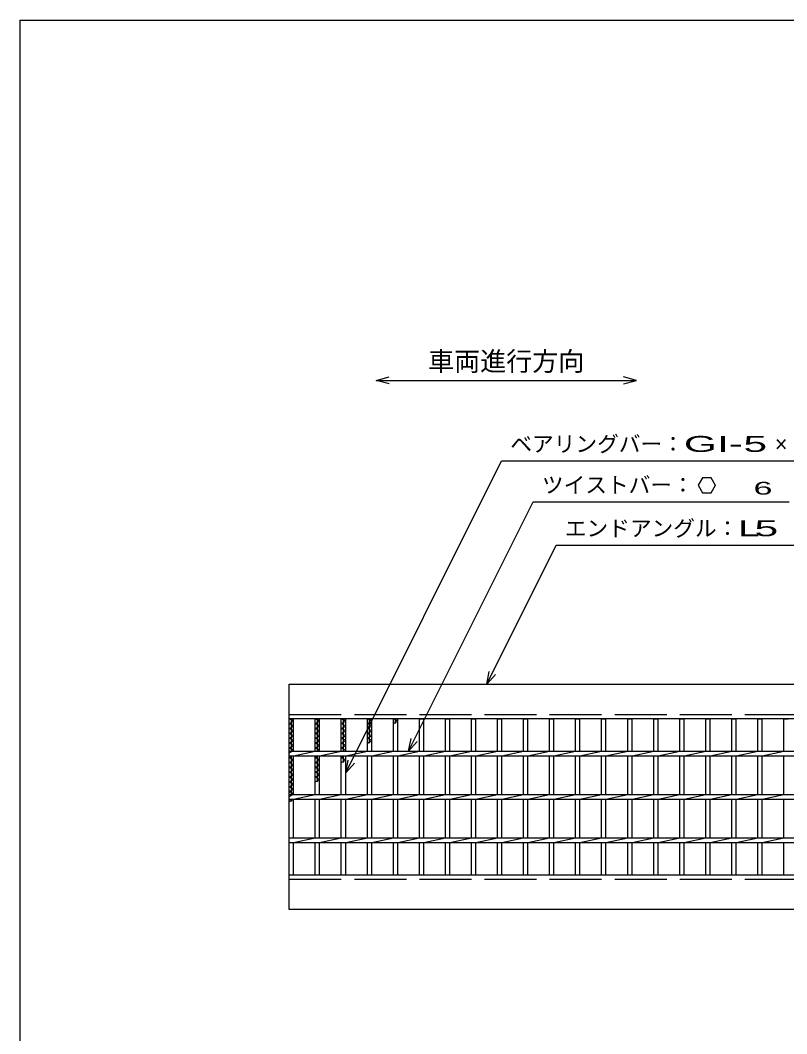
# Model space of a CAD drawing. Units: millimetres, scale not verified. Extents: x -1820 to 1731, y -1282 to 1054.
# Drawn here: x -1729 to -846, y -114 to 1054 of the extents above; entities that cross this region are included whole.
import ezdxf
from ezdxf.enums import TextEntityAlignment as Align

# ---------------------------------------------------------------- set-up
doc = ezdxf.new("R2010")
doc.units = ezdxf.units.MM
doc.header["$LTSCALE"] = 10
doc.linetypes.add('DASHED', pattern=[7.5, 6, -1.5])
for name, color, linetype, lineweight in [('0_2', 150, 'Continuous', 25), ('16', 3, 'Continuous', 25), ('22', 4, 'Continuous', 25)]:
    doc.layers.add(name, color=color, linetype=linetype, lineweight=lineweight)
doc.styles.add('ベクトル', font='')
doc.styles.get('ベクトル').set_extended_font_data('ベクトル')

msp = doc.modelspace()

# ---------------------------------------------------------------- linework, layer by layer
at = {"layer": '0_2'}
for p, q in [((-1729, -1146.5), (-1729, 1053.5)), ((-1729, 1053.5), (1731, 1053.5))]:
    msp.add_line(p, q, dxfattribs=at)
at = {"layer": '16'}
for p, q in [((-1419, 288.5), (-424, 288.5)), ((-1419, 248.5), (-1419, 288.5)), ((-424, 248.5), (-1419, 248.5)), ((-1419, 68.5), (-1419, 248.5)), ((-1419, 248.5), (-1414, 248.5)), ((-1414, 245.7), (-1419, 248.5)), ((-1419, 242.9), (-1414, 245.7)), ((-1416.5, 211.25), (-1416.5, 248.5)), ((-1414, 211.25), (-1414, 248.5)), ((-1389, 211.25), (-1389, 248.5)), ((-1389, 248.5), (-1384, 248.5)), ((-1384, 245.7), (-1389, 248.5)), ((-1389, 242.9), (-1384, 245.7)), ((-1386.5, 211.25), (-1386.5, 248.5)), ((-1384, 211.25), (-1384, 248.5)), ((-1359, 211.25), (-1359, 248.5)), ((-1359, 248.5), (-1354, 248.5)), ((-1354, 245.7), (-1359, 248.5)), ((-1359, 242.9), (-1354, 245.7)), ((-1356.5, 211.25), (-1356.5, 248.5)), ((-1354, 211.25), (-1354, 248.5)), ((-1329, 211.25), (-1329, 248.5)), ((-1329, 248.5), (-1324, 248.5)), ((-1324, 245.7), (-1329, 248.5)), ((-1329, 242.9), (-1324, 245.7)), ((-1326.5, 220.5), (-1326.5, 248.5)), ((-1324, 211.25), (-1324, 248.5)), ((-1299, 211.25), (-1299, 248.5)), ((-1299, 248.5), (-1294, 248.5)), ((-1294, 245.7), (-1299, 248.5)), ((-1299, 242.9), (-1294, 245.7)), ((-1296.5, 242.9), (-1296.5, 248.5)), ((-1294, 211.25), (-1294, 248.5)), ((-1269, 211.25), (-1269, 248.5)), ((-1269, 248.5), (-1264, 248.5)), ((-1264, 211.25), (-1264, 248.5)), ((-1239, 211.25), (-1239, 248.5)), ((-1239, 248.5), (-1234, 248.5)), ((-1234, 211.25), (-1234, 248.5)), ((-1209, 211.25), (-1209, 248.5)), ((-1209, 248.5), (-1204, 248.5)), ((-1204, 211.25), (-1204, 248.5)), ((-1179, 211.25), (-1179, 248.5)), ((-1179, 248.5), (-1174, 248.5)), ((-1174, 211.25), (-1174, 248.5)), ((-1149, 211.25), (-1149, 248.5)), ((-1149, 248.5), (-1144, 248.5)), ((-1144, 211.25), (-1144, 248.5)), ((-1119, 211.25), (-1119, 248.5)), ((-1119, 248.5), (-1114, 248.5)), ((-1114, 211.25), (-1114, 248.5)), ((-1089, 211.25), (-1089, 248.5)), ((-1089, 248.5), (-1084, 248.5)), ((-1084, 211.25), (-1084, 248.5)), ((-1059, 211.25), (-1059, 248.5)), ((-1059, 248.5), (-1054, 248.5)), ((-1054, 211.25), (-1054, 248.5)), ((-1029, 211.25), (-1029, 248.5)), ((-1029, 248.5), (-1024, 248.5)), ((-1024, 211.25), (-1024, 248.5)), ((-999, 211.25), (-999, 248.5)), ((-999, 248.5), (-994, 248.5)), ((-994, 211.25), (-994, 248.5)), ((-969, 211.25), (-969, 248.5)), ((-969, 248.5), (-964, 248.5)), ((-964, 211.25), (-964, 248.5)), ((-939, 211.25), (-939, 248.5)), ((-939, 248.5), (-934, 248.5)), ((-934, 211.25), (-934, 248.5)), ((-909, 211.25), (-909, 248.5)), ((-909, 248.5), (-904, 248.5)), ((-904, 211.25), (-904, 248.5)), ((-879, 211.25), (-879, 248.5)), ((-879, 248.5), (-874, 248.5)), ((-874, 211.25), (-874, 248.5)), ((-849, 211.25), (-849, 248.5)), ((-849, 248.5), (-844, 248.5)), ((-1414, 240.1), (-1419, 242.9)), ((-1419, 237.3), (-1414, 240.1)), ((-1414, 234.5), (-1419, 237.3)), ((-1419, 231.7), (-1414, 234.5)), ((-1384, 240.1), (-1389, 242.9)), ((-1389, 237.3), (-1384, 240.1)), ((-1384, 234.5), (-1389, 237.3)), ((-1389, 231.7), (-1384, 234.5)), ((-1354, 240.1), (-1359, 242.9)), ((-1359, 237.3), (-1354, 240.1)), ((-1354, 234.5), (-1359, 237.3)), ((-1359, 231.7), (-1354, 234.5)), ((-1324, 240.1), (-1329, 242.9)), ((-1329, 237.3), (-1324, 240.1)), ((-1324, 234.5), (-1329, 237.3)), ((-1329, 231.7), (-1324, 234.5)), ((-1414, 228.9), (-1419, 231.7)), ((-1419, 226.1), (-1414, 228.9)), ((-1414, 223.3), (-1419, 226.1)), ((-1419, 220.5), (-1414, 223.3)), ((-1384, 228.9), (-1389, 231.7)), ((-1389, 226.1), (-1384, 228.9)), ((-1384, 223.3), (-1389, 226.1)), ((-1389, 220.5), (-1384, 223.3)), ((-1354, 228.9), (-1359, 231.7)), ((-1359, 226.1), (-1354, 228.9)), ((-1354, 223.3), (-1359, 226.1)), ((-1359, 220.5), (-1354, 223.3)), ((-1324, 228.9), (-1329, 231.7)), ((-1329, 226.1), (-1324, 228.9)), ((-1324, 223.3), (-1329, 226.1)), ((-1329, 220.5), (-1324, 223.3)), ((-1414, 217.7), (-1419, 220.5)), ((-1419, 214.9), (-1414, 217.7)), ((-1414, 212.1), (-1419, 214.9)), ((-1419, 209.3), (-1414, 212.1)), ((-1419, 211.25), (-424, 211.25)), ((-1419, 205.75), (-1419, 211.25)), ((-1414, 205.75), (-1389, 211.25)), ((-1384, 217.7), (-1389, 220.5)), ((-1389, 214.9), (-1384, 217.7)), ((-1384, 212.1), (-1389, 214.9)), ((-1385.52, 211.25), (-1384, 212.1)), ((-1384, 205.75), (-1359, 211.25)), ((-1354, 217.7), (-1359, 220.5)), ((-1359, 214.9), (-1354, 217.7)), ((-1354, 212.1), (-1359, 214.9)), ((-1355.52, 211.25), (-1354, 212.1)), ((-1354, 205.75), (-1329, 211.25)), ((-1324, 205.75), (-1299, 211.25)), ((-1294, 205.75), (-1269, 211.25)), ((-1264, 205.75), (-1239, 211.25)), ((-1234, 205.75), (-1209, 211.25)), ((-1204, 205.75), (-1179, 211.25)), ((-1174, 205.75), (-1149, 211.25)), ((-1144, 205.75), (-1119, 211.25)), ((-1114, 205.75), (-1089, 211.25)), ((-1084, 205.75), (-1059, 211.25)), ((-1054, 205.75), (-1029, 211.25)), ((-1024, 205.75), (-999, 211.25)), ((-994, 205.75), (-969, 211.25)), ((-964, 205.75), (-939, 211.25)), ((-934, 205.75), (-909, 211.25)), ((-904, 205.75), (-879, 211.25)), ((-874, 205.75), (-849, 211.25)), ((-1419, 205.75), (-424, 205.75)), ((-1419, 203.7), (-1415.34, 205.75)), ((-1414, 200.9), (-1419, 203.7)), ((-1419, 198.1), (-1414, 200.9)), ((-1416.5, 161.25), (-1416.5, 205.75)), ((-1414, 161.25), (-1414, 205.75)), ((-1389, 161.25), (-1389, 205.75)), ((-1389, 203.7), (-1385.34, 205.75)), ((-1384, 200.9), (-1389, 203.7)), ((-1389, 198.1), (-1384, 200.9)), ((-1386.5, 175.7), (-1386.5, 205.75)), ((-1384, 161.25), (-1384, 205.75)), ((-1359, 161.25), (-1359, 205.75)), ((-1359, 203.7), (-1355.34, 205.75)), ((-1354, 200.9), (-1359, 203.7)), ((-1359, 198.1), (-1354, 200.9)), ((-1356.5, 198.1), (-1356.5, 205.75)), ((-1354, 161.25), (-1354, 205.75)), ((-1329, 161.25), (-1329, 205.75)), ((-1324, 161.25), (-1324, 205.75)), ((-1299, 161.25), (-1299, 205.75)), ((-1294, 161.25), (-1294, 205.75)), ((-1269, 161.25), (-1269, 205.75)), ((-1264, 161.25), (-1264, 205.75)), ((-1239, 161.25), (-1239, 205.75)), ((-1234, 161.25), (-1234, 205.75)), ((-1209, 161.25), (-1209, 205.75)), ((-1204, 161.25), (-1204, 205.75)), ((-1179, 161.25), (-1179, 205.75)), ((-1174, 161.25), (-1174, 205.75)), ((-1149, 161.25), (-1149, 205.75)), ((-1144, 161.25), (-1144, 205.75)), ((-1119, 161.25), (-1119, 205.75)), ((-1114, 161.25), (-1114, 205.75)), ((-1089, 161.25), (-1089, 205.75)), ((-1084, 161.25), (-1084, 205.75)), ((-1059, 161.25), (-1059, 205.75)), ((-1054, 161.25), (-1054, 205.75)), ((-1029, 161.25), (-1029, 205.75)), ((-1024, 161.25), (-1024, 205.75)), ((-999, 161.25), (-999, 205.75)), ((-994, 161.25), (-994, 205.75)), ((-969, 161.25), (-969, 205.75)), ((-964, 161.25), (-964, 205.75)), ((-939, 161.25), (-939, 205.75)), ((-934, 161.25), (-934, 205.75)), ((-909, 161.25), (-909, 205.75)), ((-904, 161.25), (-904, 205.75)), ((-879, 161.25), (-879, 205.75)), ((-874, 161.25), (-874, 205.75)), ((-849, 161.25), (-849, 205.75)), ((-1414, 195.3), (-1419, 198.1)), ((-1419, 192.5), (-1414, 195.3)), ((-1414, 189.7), (-1419, 192.5)), ((-1419, 186.9), (-1414, 189.7)), ((-1414, 184.1), (-1419, 186.9)), ((-1384, 195.3), (-1389, 198.1)), ((-1389, 192.5), (-1384, 195.3)), ((-1384, 189.7), (-1389, 192.5)), ((-1389, 186.9), (-1384, 189.7)), ((-1384, 184.1), (-1389, 186.9)), ((-1419, 181.3), (-1414, 184.1)), ((-1414, 178.5), (-1419, 181.3)), ((-1419, 175.7), (-1414, 178.5)), ((-1414, 172.9), (-1419, 175.7)), ((-1389, 181.3), (-1384, 184.1)), ((-1384, 178.5), (-1389, 181.3)), ((-1389, 175.7), (-1384, 178.5)), ((-1419, 170.1), (-1414, 172.9)), ((-1414, 167.3), (-1419, 170.1)), ((-1419, 164.5), (-1414, 167.3)), ((-1414, 161.7), (-1419, 164.5)), ((-1419, 158.9), (-1414, 161.7)), ((-1419, 161.25), (-424, 161.25)), ((-1419, 155.75), (-1419, 161.25)), ((-1419, 155.75), (-424, 155.75)), ((-1419, 153.3), (-1414.62, 155.75)), ((-1416.5, 153.3), (-1416.5, 155.75)), ((-1414, 155.75), (-1389, 161.25)), ((-1414, 111.25), (-1414, 155.75)), ((-1389, 111.25), (-1389, 155.75)), ((-1384, 155.75), (-1359, 161.25)), ((-1384, 111.25), (-1384, 155.75)), ((-1359, 111.25), (-1359, 155.75)), ((-1354, 155.75), (-1329, 161.25)), ((-1354, 111.25), (-1354, 155.75)), ((-1329, 111.25), (-1329, 155.75)), ((-1324, 155.75), (-1299, 161.25)), ((-1324, 111.25), (-1324, 155.75)), ((-1299, 111.25), (-1299, 155.75)), ((-1294, 155.75), (-1269, 161.25)), ((-1294, 111.25), (-1294, 155.75)), ((-1269, 111.25), (-1269, 155.75)), ((-1264, 155.75), (-1239, 161.25)), ((-1264, 111.25), (-1264, 155.75)), ((-1239, 111.25), (-1239, 155.75)), ((-1234, 155.75), (-1209, 161.25)), ((-1234, 111.25), (-1234, 155.75)), ((-1209, 111.25), (-1209, 155.75)), ((-1204, 155.75), (-1179, 161.25)), ((-1204, 111.25), (-1204, 155.75)), ((-1179, 111.25), (-1179, 155.75)), ((-1174, 155.75), (-1149, 161.25)), ((-1174, 111.25), (-1174, 155.75)), ((-1149, 111.25), (-1149, 155.75)), ((-1144, 155.75), (-1119, 161.25)), ((-1144, 111.25), (-1144, 155.75)), ((-1119, 111.25), (-1119, 155.75)), ((-1114, 155.75), (-1089, 161.25)), ((-1114, 111.25), (-1114, 155.75)), ((-1089, 111.25), (-1089, 155.75)), ((-1084, 155.75), (-1059, 161.25)), ((-1084, 111.25), (-1084, 155.75)), ((-1059, 111.25), (-1059, 155.75)), ((-1054, 155.75), (-1029, 161.25)), ((-1054, 111.25), (-1054, 155.75)), ((-1029, 111.25), (-1029, 155.75)), ((-1024, 155.75), (-999, 161.25)), ((-1024, 111.25), (-1024, 155.75)), ((-999, 111.25), (-999, 155.75)), ((-994, 155.75), (-969, 161.25)), ((-994, 111.25), (-994, 155.75)), ((-969, 111.25), (-969, 155.75)), ((-964, 155.75), (-939, 161.25)), ((-964, 111.25), (-964, 155.75)), ((-939, 111.25), (-939, 155.75)), ((-934, 155.75), (-909, 161.25)), ((-934, 111.25), (-934, 155.75)), ((-909, 111.25), (-909, 155.75)), ((-904, 155.75), (-879, 161.25)), ((-904, 111.25), (-904, 155.75)), ((-879, 111.25), (-879, 155.75)), ((-874, 155.75), (-849, 161.25)), ((-874, 111.25), (-874, 155.75)), ((-849, 111.25), (-849, 155.75)), ((-1419, 111.25), (-424, 111.25)), ((-1419, 105.75), (-1419, 111.25)), ((-1419, 105.75), (-424, 105.75)), ((-1414, 105.75), (-1389, 111.25)), ((-1414, 68.5), (-1414, 105.75)), ((-1389, 68.5), (-1389, 105.75)), ((-1384, 105.75), (-1359, 111.25)), ((-1384, 68.5), (-1384, 105.75)), ((-1359, 68.5), (-1359, 105.75)), ((-1354, 105.75), (-1329, 111.25)), ((-1354, 68.5), (-1354, 105.75)), ((-1329, 68.5), (-1329, 105.75)), ((-1324, 105.75), (-1299, 111.25)), ((-1324, 68.5), (-1324, 105.75)), ((-1299, 68.5), (-1299, 105.75)), ((-1294, 105.75), (-1269, 111.25)), ((-1294, 68.5), (-1294, 105.75)), ((-1269, 68.5), (-1269, 105.75)), ((-1264, 105.75), (-1239, 111.25)), ((-1264, 68.5), (-1264, 105.75)), ((-1239, 68.5), (-1239, 105.75)), ((-1234, 105.75), (-1209, 111.25)), ((-1234, 68.5), (-1234, 105.75)), ((-1209, 68.5), (-1209, 105.75)), ((-1204, 105.75), (-1179, 111.25)), ((-1204, 68.5), (-1204, 105.75)), ((-1179, 68.5), (-1179, 105.75)), ((-1174, 105.75), (-1149, 111.25)), ((-1174, 68.5), (-1174, 105.75)), ((-1149, 68.5), (-1149, 105.75)), ((-1144, 105.75), (-1119, 111.25)), ((-1144, 68.5), (-1144, 105.75)), ((-1119, 68.5), (-1119, 105.75)), ((-1114, 105.75), (-1089, 111.25)), ((-1114, 68.5), (-1114, 105.75)), ((-1089, 68.5), (-1089, 105.75)), ((-1084, 105.75), (-1059, 111.25)), ((-1084, 68.5), (-1084, 105.75)), ((-1059, 68.5), (-1059, 105.75)), ((-1054, 105.75), (-1029, 111.25)), ((-1054, 68.5), (-1054, 105.75)), ((-1029, 68.5), (-1029, 105.75)), ((-1024, 105.75), (-999, 111.25)), ((-1024, 68.5), (-1024, 105.75)), ((-999, 68.5), (-999, 105.75)), ((-994, 105.75), (-969, 111.25)), ((-994, 68.5), (-994, 105.75)), ((-969, 68.5), (-969, 105.75)), ((-964, 105.75), (-939, 111.25)), ((-964, 68.5), (-964, 105.75)), ((-939, 68.5), (-939, 105.75)), ((-934, 105.75), (-909, 111.25)), ((-934, 68.5), (-934, 105.75)), ((-909, 68.5), (-909, 105.75)), ((-904, 105.75), (-879, 111.25)), ((-904, 68.5), (-904, 105.75)), ((-879, 68.5), (-879, 105.75)), ((-874, 105.75), (-849, 111.25)), ((-874, 68.5), (-874, 105.75)), ((-849, 68.5), (-849, 105.75)), ((-1419, 68.5), (-424, 68.5)), ((-1419, 28.5), (-1419, 68.5)), ((-1419, 68.5), (-1414, 68.5)), ((-1389, 68.5), (-1384, 68.5)), ((-1359, 68.5), (-1354, 68.5)), ((-1329, 68.5), (-1324, 68.5)), ((-1299, 68.5), (-1294, 68.5)), ((-1269, 68.5), (-1264, 68.5)), ((-1239, 68.5), (-1234, 68.5)), ((-1209, 68.5), (-1204, 68.5)), ((-1179, 68.5), (-1174, 68.5)), ((-1149, 68.5), (-1144, 68.5)), ((-1119, 68.5), (-1114, 68.5)), ((-1089, 68.5), (-1084, 68.5)), ((-1059, 68.5), (-1054, 68.5)), ((-1029, 68.5), (-1024, 68.5)), ((-999, 68.5), (-994, 68.5)), ((-969, 68.5), (-964, 68.5)), ((-939, 68.5), (-934, 68.5)), ((-909, 68.5), (-904, 68.5)), ((-879, 68.5), (-874, 68.5)), ((-849, 68.5), (-844, 68.5)), ((-424, 28.5), (-1419, 28.5))]:
    msp.add_line(p, q, dxfattribs=at)
at = {"layer": '16', "linetype": 'DASHED'}
for p, q in [((-1419, 253.5), (-424, 253.5)), ((-1419, 63.5), (-424, 63.5))]:
    msp.add_line(p, q, dxfattribs=at)
at = {"layer": '22'}
for p, q in [((-1319, 638.5), (-1304, 642.5)), ((-1019, 638.5), (-1034, 642.5)), ((-1304, 634.5), (-1319, 638.5)), ((-1319, 638.5), (-1019, 638.5)), ((-1034, 634.5), (-1019, 638.5)), ((-1354, 186.25), (-1174.25, 545.75)), ((-1174.25, 545.75), (-714.25, 545.75)), ((-942.87, 526.27), (-947.87, 517.6)), ((-932.87, 526.26), (-942.87, 526.27)), ((-927.87, 517.5), (-932.87, 526.26)), ((-947.87, 517.6), (-942.87, 508.94)), ((-932.87, 508.94), (-927.87, 517.6)), ((-942.87, 508.94), (-932.87, 508.94)), ((-1281.5, 211.25), (-1137.87, 498.5)), ((-1137.87, 498.5), (-842.87, 498.5)), ((-1191.5, 288.5), (-1111.5, 448.5)), ((-1111.5, 448.5), (-671.5, 448.5)), ((-1191.5, 288.5), (-1188.5, 303.1)), ((-1191.5, 288.5), (-1181.5, 299.5)), ((-1281.5, 211.25), (-1278.5, 225.85)), ((-1281.5, 211.25), (-1271.5, 222.25)), ((-1354, 186.25), (-1351, 200.85)), ((-1354, 186.25), (-1344, 197.25))]:
    msp.add_line(p, q, dxfattribs=at)

# ---------------------------------------------------------------- texts
at = {"layer": '22', "color": 2, "style": 'ベクトル'}
for s, height, p in [('車両進行方向', 21.99, (-1259, 660.5)), ('ベアリングバー：', 18.33, (-1164.25, 565.25)), ('×', 18.33, (-859.25, 565.25)), ('ツイストバー：', 18.33, (-1127.87, 518)), ('エンドアングル：', 18.33, (-1101.5, 468))]:
    msp.add_text(s, height=height, dxfattribs=at).set_placement(p, align=Align.MIDDLE_LEFT)
for s, height, width, p in [('GI-', 18.33, 2, (-964.25, 565.25)), (' 5 ', 18.33, 2, (-909.25, 565.25)), (' 6 ', 14.66, 2, (-894.87, 514.18)), ('L', 18.33, 1.8, (-901.5, 468)), (' 5 ', 18.33, 2, (-896.5, 468))]:
    msp.add_text(s, height=height, dxfattribs=dict(at, width=width)).set_placement(p, align=Align.MIDDLE_LEFT)

doc.saveas('drawing.dxf')
